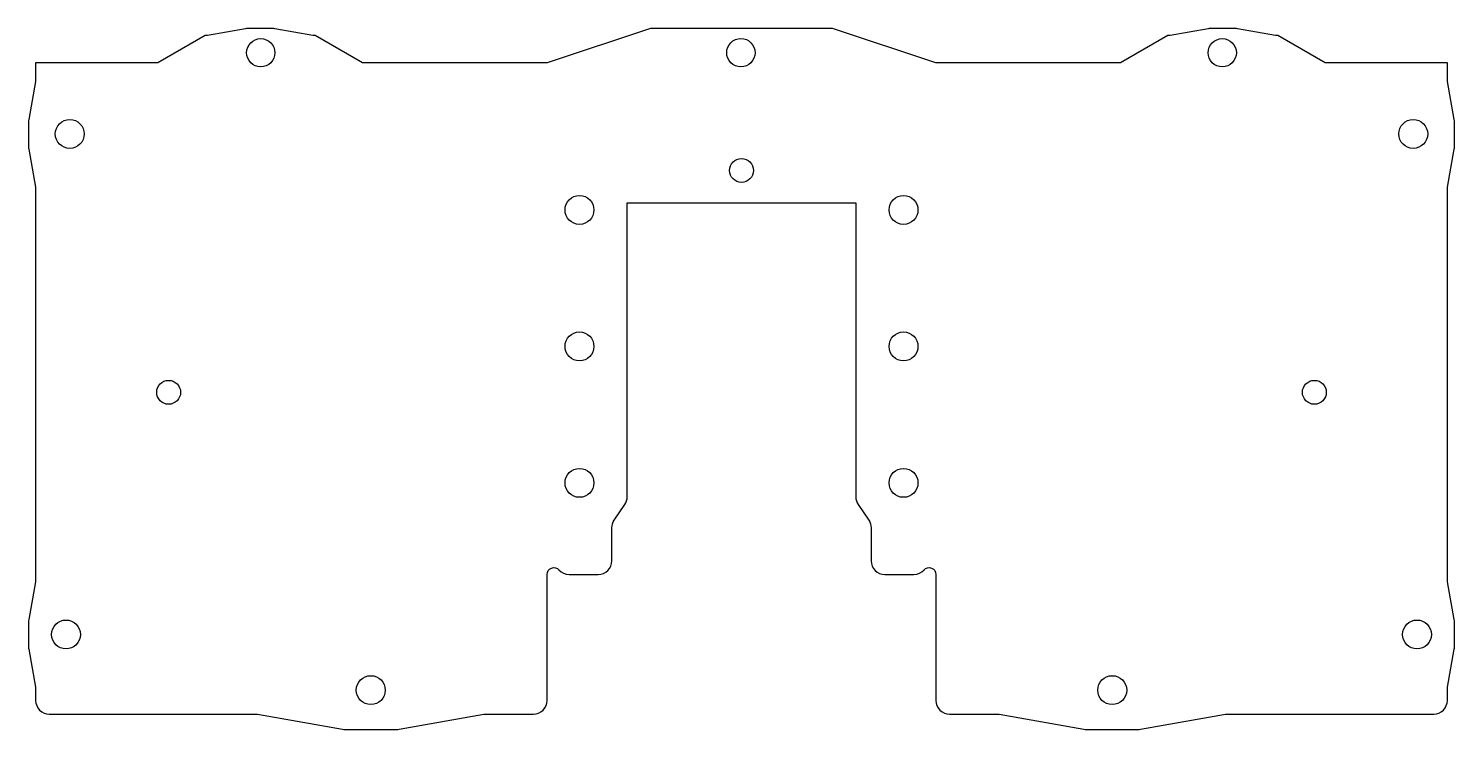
# Model space of a CAD drawing. Header units: millimetres. Extents: x -105 to 105, y -17 to 86.
import ezdxf

# ---------------------------------------------------------------- set-up
doc = ezdxf.new("R2010")
doc.units = ezdxf.units.MM
doc.layers.get('0').update_dxf_attribs({"linetype": 'CONTINUOUS'})

msp = doc.modelspace()

# ---------------------------------------------------------------- linework, layer by layer
msp.add_lwpolyline([(-28.51, 80.52), (-55.57, 80.52), (-62.5, 84.52, -0.043865), (-62.84, 84.55), (-68.41, 85.53, 0.043865), (-68.76, 85.56), (-72.4, 85.56, 0.043865), (-72.75, 85.53), (-78.31, 84.55, -0.043865), (-78.66, 84.52), (-85.59, 80.52), (-103.5, 80.52), (-103.5, 78.13, -0.043865), (-103.53, 77.78), (-104.52, 72.22, 0.043865), (-104.55, 71.87), (-104.55, 68.22, 0.043865), (-104.52, 67.87), (-103.53, 62.31, -0.043865), (-103.5, 61.96), (-103.5, 4.85, -0.043865), (-103.53, 4.5), (-104.52, -1.06, 0.043865), (-104.55, -1.41), (-104.55, -5.06, 0.043865), (-104.52, -5.41), (-103.53, -10.97, -0.043865), (-103.5, -11.32), (-103.5, -12.9, 0.414214), (-101.5, -14.9), (-71.31, -14.9, -0.043661), (-70.96, -14.93), (-58.5, -17.13, 0.043661), (-58.16, -17.16), (-50.56, -17.16, 0.043661), (-50.21, -17.13), (-37.76, -14.93, -0.043661), (-37.41, -14.9), (-30.51, -14.9, 0.414214), (-28.51, -12.9), (-28.51, 5.56, -0.6885), (-26.77, 6.22, 0.213422), (-25.28, 5.56), (-21.01, 5.56, 0.414214), (-19.01, 7.56), (-19.01, 12.39, -0.150471), (-18.67, 13.51), (-17.11, 15.8, 0.150471), (-16.76, 16.93), (-16.76, 60.02), (16.76, 60.02), (16.76, 16.93, 0.150471), (17.11, 15.8), (18.67, 13.51, -0.150471), (19.01, 12.39), (19.01, 7.56, 0.414214), (21.01, 5.56), (25.28, 5.56, 0.213422), (26.77, 6.22, -0.6885), (28.51, 5.56), (28.51, -12.9, 0.414214), (30.51, -14.9), (37.41, -14.9, -0.043661), (37.76, -14.93), (50.21, -17.13, 0.043661), (50.56, -17.16), (58.16, -17.16, 0.043661), (58.5, -17.13), (70.96, -14.93, -0.043661), (71.31, -14.9), (101.5, -14.9, 0.414214), (103.5, -12.9), (103.5, -11.32, -0.043865), (103.53, -10.97), (104.52, -5.41, 0.043865), (104.55, -5.06), (104.55, -1.41, 0.043865), (104.52, -1.06), (103.53, 4.5, -0.043865), (103.5, 4.85), (103.5, 61.96, -0.043865), (103.53, 62.31), (104.52, 67.87, 0.043865), (104.55, 68.22), (104.55, 71.87, 0.043865), (104.52, 72.22), (103.53, 77.78, -0.043865), (103.5, 78.13), (103.5, 80.52), (85.59, 80.52), (78.66, 84.52, -0.043865), (78.31, 84.55), (72.75, 85.53, 0.043865), (72.4, 85.56), (68.76, 85.56, 0.043865), (68.41, 85.53), (62.84, 84.55, -0.043865), (62.5, 84.52), (55.57, 80.52), (28.51, 80.52), (13.33, 85.56), (-13.33, 85.56)], format="xyb", close=True)
for centre, radius in [((-70.49, 82.02), 2.07), ((-0.09, 82.02), 2.08), ((70.49, 82.02), 2.07), ((-98.5, 70.11), 2.12), ((98.5, 70.11), 2.12), ((0, 64.77), 1.75), ((-23.76, 58.98), 2.12), ((23.76, 58.98), 2.12), ((-23.76, 38.98), 2.12), ((23.76, 38.98), 2.12), ((-84, 32.25), 1.75), ((84, 32.25), 1.75), ((-23.76, 18.98), 2.12), ((23.76, 18.98), 2.12), ((-99.05, -3.24), 2.12), ((99.05, -3.24), 2.12), ((-54.36, -11.4), 2.12), ((54.36, -11.4), 2.12)]:
    msp.add_circle(centre, radius)

doc.saveas('drawing.dxf')
